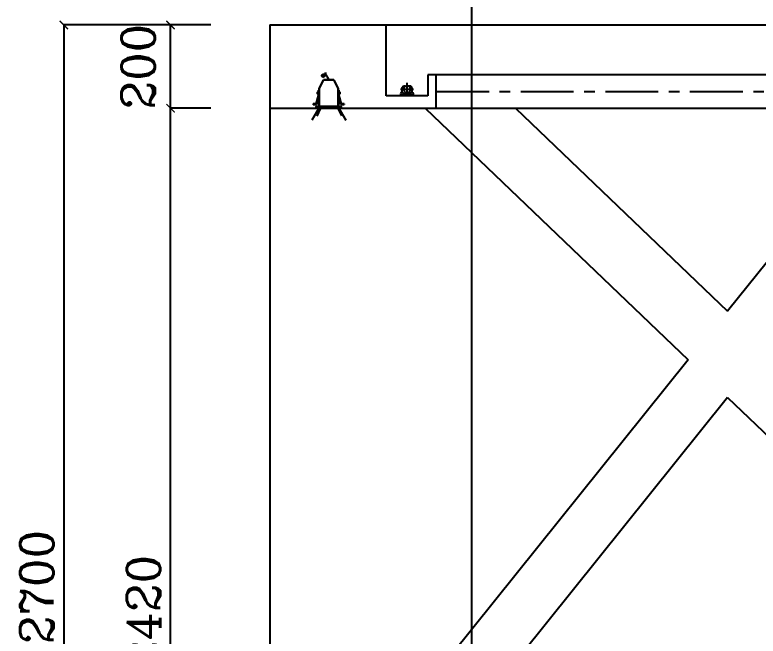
# Model space of a CAD drawing. Header units: millimetres. Extents: x 512961 to 1001058, y -961995 to -458543.
# Drawn here: x 877445 to 879231, y -909822 to -908330 of the extents above; entities that cross this region are included whole.
import ezdxf

# ---------------------------------------------------------------- set-up
doc = ezdxf.new("R2010")
doc.units = ezdxf.units.MM
doc.header["$MEASUREMENT"] = 0
doc.header["$PDMODE"] = 3
doc.linetypes.add('CENTERX2', pattern=[101.6, 63.5, -12.7, 12.7, -12.7])
doc.layers.get('0').update_dxf_attribs({"linetype": 'CONTINUOUS'})
doc.layers.get('DEFPOINTS').update_dxf_attribs({"linetype": 'CONTINUOUS'})
for name, color, linetype in [('txt', 7, 'CONTINUOUS'), ('地材', 250, 'CONTINUOUS'), ('辅助线', 8, 'CONTINUOUS')]:
    doc.layers.add(name, color=color, linetype=linetype)
doc.layers.add('墙', color=5, linetype='CONTINUOUS', lineweight=30)
doc.styles.get("Standard").update_dxf_attribs({"font": 'complex.shx', "bigfont": 'hzxy.shx'})
doc.dimstyles.new('LMDIM40', dxfattribs={"dimtxt": 80, "dimasz": 20, "dimexe": 0, "dimexo": 0, "dimgap": 25, "dimtad": 1, "dimdec": 0, "dimzin": 0, "dimdsep": 46, "dimtxsty": 'Standard', "dimblk1": 'DOT', "dimblk2": 'DOT', "dimsah": 1, "dimcen": 0, "dimclrd": 2, "dimclre": 2, "dimclrt": 2, "dimadec": 0, "dimazin": 0, "dimtfac": 1, "dimtdec": 0, "dimtmove": 2, "dimatfit": 3, "dimldrblk": 'DOT', "dimfxl": 0, "dimtolj": 1, "dimtzin": 0, "dimarcsym": 0})

# ---------------------------------------------------------------- blocks, each defined once
blk = doc.blocks.new('射灯')
at = {"color": 2, "linetype": 'Continuous'}
for p, q in [((125884.2, -227883.5), (125873.8, -227904.2)), ((125896.6, -227883.5), (125884.2, -227883.5)), ((125896.6, -227883.5), (125908.9, -227883.5)), ((125908.9, -227883.5), (125919.3, -227904.2)), ((125873.1, -227908.1), (125872.1, -227908.1)), ((125872.1, -227921.3), (125872.1, -227908.1)), ((125873.1, -227921.6), (125873.1, -227908.1)), ((125873.8, -227904.2), (125873.8, -227947.7)), ((125919.3, -227904.2), (125919.3, -227947.7)), ((125920, -227921.6), (125920, -227908.1)), ((125920, -227908.1), (125921, -227908.1)), ((125921, -227921.3), (125921, -227908.1)), ((125866.6, -227941.3), (125872.1, -227921.3)), ((125867.2, -227942.3), (125873.1, -227921.6)), ((125925.9, -227942.3), (125920, -227921.6)), ((125926.5, -227941.3), (125921, -227921.3)), ((125866.6, -227941.3), (125859.2, -227941.3)), ((125859.2, -227941.3), (125859.2, -227942.3)), ((125867.2, -227942.3), (125859.2, -227942.3)), ((125925.9, -227942.3), (125933.9, -227942.3)), ((125926.5, -227941.3), (125933.9, -227941.3)), ((125933.9, -227941.3), (125933.9, -227942.3))]:
    blk.add_line(p, q, dxfattribs=at)
for points in [[(125896.6, -227883.5), (125897.8, -227879.8), (125899.2, -227876.9), (125900.6, -227874.6), (125902.1, -227872.9), (125903.6, -227871.7), (125905.1, -227870.9), (125906.5, -227870.5), (125907.8, -227870.3), (125909, -227870.3), (125910, -227870.5), (125910.9, -227870.8), (125911.7, -227871.2), (125912.3, -227871.7), (125912.7, -227872.3), (125912.9, -227872.9), (125913, -227873.5), (125912.9, -227874.1), (125912.6, -227874.6), (125912.1, -227875.1), (125911.6, -227875.5), (125910.9, -227875.9), (125910.2, -227876), (125909.5, -227876.1), (125908.8, -227875.9), (125908, -227875.6), (125907.3, -227875.1), (125906.7, -227874.3), (125906, -227873.2), (125905.4, -227871.9), (125904.8, -227870.2), (125904.3, -227868.2), (125903.8, -227865.8)], [(125896.3, -227947.7), (125866.3, -227947.7), (125866.3, -227950.7), (125868.3, -227951.7), (125896.3, -227951.7)], [(125896.3, -227947.7), (125926.8, -227947.7), (125926.8, -227950.7), (125924.8, -227951.7), (125896.3, -227951.7)]]:
    blk.add_lwpolyline(points, dxfattribs=at)
for points in [[(125871.6, -227912.8), (125871.6, -227917.1), (125869.9, -227917.1), (125869.9, -227912.8)], [(125872.1, -227913.9), (125872.1, -227916), (125871.6, -227916), (125871.6, -227913.9)], [(125873.7, -227913.9), (125873.7, -227916), (125873.2, -227916), (125873.2, -227913.9)], [(125919.4, -227913.9), (125919.4, -227916), (125919.9, -227916), (125919.9, -227913.9)], [(125921, -227913.9), (125921, -227916), (125921.5, -227916), (125921.5, -227913.9)], [(125921.5, -227912.8), (125921.5, -227917.1), (125923.2, -227917.1), (125923.2, -227912.8)]]:
    blk.add_lwpolyline(points, close=True, dxfattribs=at)
at = {"layer": '地材', "color": 8}
for p, q in [((125872.1, -227951.7), (125855.6, -227980.6)), ((125874.1, -227951.7), (125866, -227970.1)), ((125916.1, -227951.7), (125924.8, -227970.4)), ((125920.4, -227951.7), (125937.1, -227980.5))]:
    blk.add_line(p, q, dxfattribs=at)
blk = doc.blocks.new('_ArchTick')
at = {"color": 0, "linetype": 'ByBlock', "const_width": 0.15}
blk.add_lwpolyline([(-0.5, -0.5), (0.5, 0.5)], dxfattribs=at)
blk = doc.blocks.new('*D895')
at = {"layer": 'DEFPOINTS', "color": 0}
for p in [(877819.1, -908554.1), (877916.1, -908554.1), (877916.1, -910974.1)]:
    blk.add_point(p, dxfattribs=at)
at = {"layer": 'txt', "color": 2, "lineweight": -2}
for p, q in [((877916.1, -908554.1), (877819.1, -908554.1)), ((877819.1, -910974.1), (877819.1, -908554.1)), ((877916.1, -910974.1), (877819.1, -910974.1))]:
    blk.add_line(p, q, dxfattribs=at)
at = {"layer": 'txt', "color": 2, "lineweight": -2, "xscale": 20, "yscale": 20, "zscale": 20}
for p, rotation in [((877819.1, -908554.1), 90), ((877819.1, -910974.1), 270)]:
    blk.add_blockref('_ArchTick', p, dxfattribs=dict(at, rotation=rotation))
at = {"layer": 'txt', "color": 2, "insert": (877754.1, -909764.1), "char_height": 80, "attachment_point": 5, "rotation": 90}
blk.add_mtext('\\A1;2420', dxfattribs=at)
blk = doc.blocks.new('_DOT')
at = {"color": 0, "linetype": 'ByBlock'}
blk.add_line((-0.5, 0), (-1, 0), dxfattribs=at)
at = {"color": 0, "linetype": 'ByBlock', "const_width": 0.5}
blk.add_lwpolyline([(-0.25, 0, 1), (0.25, 0, 1)], format="xyb", close=True, dxfattribs=at)
blk = doc.blocks.new('DOT')
at = {"color": 0, "linetype": 'ByBlock'}
blk.add_line((-0.35, 0), (-1, 0), dxfattribs=at)
at = {"color": 0, "linetype": 'ByBlock', "const_width": 0.35}
blk.add_lwpolyline([(-0.175, 0, 1), (0.175, 0, 1)], format="xyb", close=True, dxfattribs=at)
blk = doc.blocks.new('*D896')
at = {"layer": 'DEFPOINTS', "color": 0}
for p in [(877819.1, -908354.1), (877916.1, -908354.1), (877916.1, -908554.1)]:
    blk.add_point(p, dxfattribs=at)
at = {"layer": 'txt', "color": 2, "lineweight": -2}
for p, q in [((877916.1, -908354.1), (877819.1, -908354.1)), ((877819.1, -908554.1), (877819.1, -908354.1)), ((877916.1, -908554.1), (877819.1, -908554.1))]:
    blk.add_line(p, q, dxfattribs=at)
at = {"layer": 'txt', "color": 2, "lineweight": -2, "xscale": 20, "yscale": 20, "zscale": 20}
for p, rotation in [((877819.1, -908354.1), 90), ((877819.1, -908554.1), 270)]:
    blk.add_blockref('_ArchTick', p, dxfattribs=dict(at, rotation=rotation))
at = {"layer": 'txt', "color": 2, "insert": (877741.6, -908454.1), "char_height": 80, "attachment_point": 5, "rotation": 90}
blk.add_mtext('\\A1;200', dxfattribs=at)
blk = doc.blocks.new('*D901')
at = {"layer": 'DEFPOINTS', "color": 0}
for p in [(877916.1, -908354.1), (877562.6, -911054.1), (877916.1, -911054.1)]:
    blk.add_point(p, dxfattribs=at)
at = {"layer": 'txt', "color": 2, "lineweight": -2}
for p, q in [((877916.1, -908354.1), (877562.6, -908354.1)), ((877562.6, -908354.1), (877562.6, -911054.1)), ((877916.1, -911054.1), (877562.6, -911054.1))]:
    blk.add_line(p, q, dxfattribs=at)
at = {"layer": 'txt', "color": 2, "lineweight": -2, "xscale": 20, "yscale": 20, "zscale": 20}
for p, rotation in [((877562.6, -908354.1), 90), ((877562.6, -911054.1), 270)]:
    blk.add_blockref('_ArchTick', p, dxfattribs=dict(at, rotation=rotation))
at = {"layer": 'txt', "color": 2, "insert": (877497.6, -909704.1), "char_height": 80, "attachment_point": 5, "rotation": 90}
blk.add_mtext('\\A1;2700', dxfattribs=at)
blk = doc.blocks.new('A$C47B36FE5')
at = {"color": 0, "linetype": 'Continuous'}
for p, q in [((3.7, 20), (7.5, 23.7)), ((3.7, 8.5), (3.7, 20)), ((27.7, 20), (24, 23.7)), ((27.7, 8.5), (27.7, 20)), ((24, 4.7), (7.5, 4.7))]:
    blk.add_line(p, q, dxfattribs=at)
at = {"color": 0, "linetype": 'Continuous', "extrusion": (0, 0, -1)}
for centre, major_axis, start_param, end_param in [((8.7, 22.5), (-1.21, 1.21), 6.283185, 9.424778), ((22.8, 22.5), (1.21, 1.21), 3.141593, 6.283185), ((3.7, 4.7), (-2.64, 2.64), 5.497787, 11.780972), ((27.7, 4.7), (-2.64, 2.64), 5.497787, 11.780972)]:
    blk.add_ellipse(centre, major_axis=major_axis, ratio=1, start_param=start_param, end_param=end_param, dxfattribs=at)
at = {"layer": 'txt', "color": 2, "linetype": 'CENTERX2', "ltscale": 2}
for p, q in [((15.7, 0), (15.7, 30.9)), ((0.3, 15.5), (31.2, 15.5))]:
    blk.add_line(p, q, dxfattribs=at)
at = {"layer": 'txt', "color": 2, "linetype": 'CENTERX2', "ltscale": 2, "extrusion": (0, 0, -1)}
blk.add_ellipse((15.7, 15.5), major_axis=(5.85, 5.85), ratio=1, start_param=3.926991, end_param=10.210176, dxfattribs=at)

msp = doc.modelspace()

# ---------------------------------------------------------------- linework, layer by layer
at = {"layer": 'txt'}
for p, q in [((878057.6, -908354.1), (878057.6, -911054.1)), ((878057.6, -908354.1), (881937.6, -908354.1)), ((878057.6, -908354.1), (878057.6, -908554.1)), ((878337.6, -908524.1), (878337.6, -908354.1)), ((878457.6, -908474.1), (878437.6, -908474.1)), ((878437.6, -908474.1), (878437.6, -908524.1)), ((878457.6, -908554.1), (878457.6, -908474.1)), ((878437.6, -908524.1), (878337.6, -908524.1)), ((878057.6, -908554.1), (878457.6, -908554.1)), ((878057.6, -908554.1), (878457.6, -908554.1))]:
    msp.add_line(p, q, dxfattribs=at)
at = {"layer": 'txt', "color": 2, "linetype": 'CENTERX2', "ltscale": 2}
msp.add_line((878457.6, -908514.1), (881537.6, -908514.1), dxfattribs=at)
at = {"layer": '辅助线'}
for p, q in [((881537.6, -908474.1), (878457.6, -908474.1)), ((878431.1, -908554.1), (879063.2, -909158.5)), ((878457.6, -908554.1), (881537.6, -908554.1)), ((878648.1, -908554.1), (879157.5, -909041.2)), ((879548.9, -908554.1), (879157.5, -909041.2)), ((879063.2, -909158.5), (878333.4, -910066.8)), ((879157.5, -909248.7), (878436.4, -910146.2)), ((879157.5, -909248.7), (879570.5, -909643.7))]:
    msp.add_line(p, q, dxfattribs=at)

# ---------------------------------------------------------------- block references
at = {"layer": 'txt'}
msp.add_blockref('A$C47B36FE5', (878371.8, -908524.1), dxfattribs=at)
at = {"layer": '墙', "xscale": -1}
msp.add_blockref('射灯', (1004095.6, -680602.5), dxfattribs=at)

# ---------------------------------------------------------------- dimensions: what is measured, and where the dimension line sits
at = {"layer": 'txt'}
for base, p1, p2, angle, picture, middle in [((877562.6, -911054.1), (877916.1, -908354.1), (877916.1, -911054.1), 90, '*D901', (877497.6, -909704.1)), ((877819.1, -908354.1), (877916.1, -908554.1), (877916.1, -908354.1), 270, '*D896', (877741.6, -908454.1)), ((877819.1, -908554.1), (877916.1, -910974.1), (877916.1, -908554.1), 270, '*D895', (877754.1, -909764.1))]:
    dim = msp.add_linear_dim(base=base, p1=p1, p2=p2, angle=angle, dimstyle='LMDIM40', override={"dimblk": 'ArchTick', "dimsah": 0, "dimldrblk": 'DOT'}, dxfattribs=at)
    dim.commit()
    dim.dimension.update_dxf_attribs({"geometry": picture, "text_midpoint": middle})

# ---------------------------------------------------------------- leaders
msp.add_leader([(878542.9, -910581.7), (878542.9, -907460.2), (878940.8, -907460.2)], dimstyle='LMDIM40', override={"dimtxt": 120, "dimgap": 25, "dimtad": 0, "dimldrblk": 'DOT'}, dxfattribs=at)

doc.saveas('drawing.dxf')
